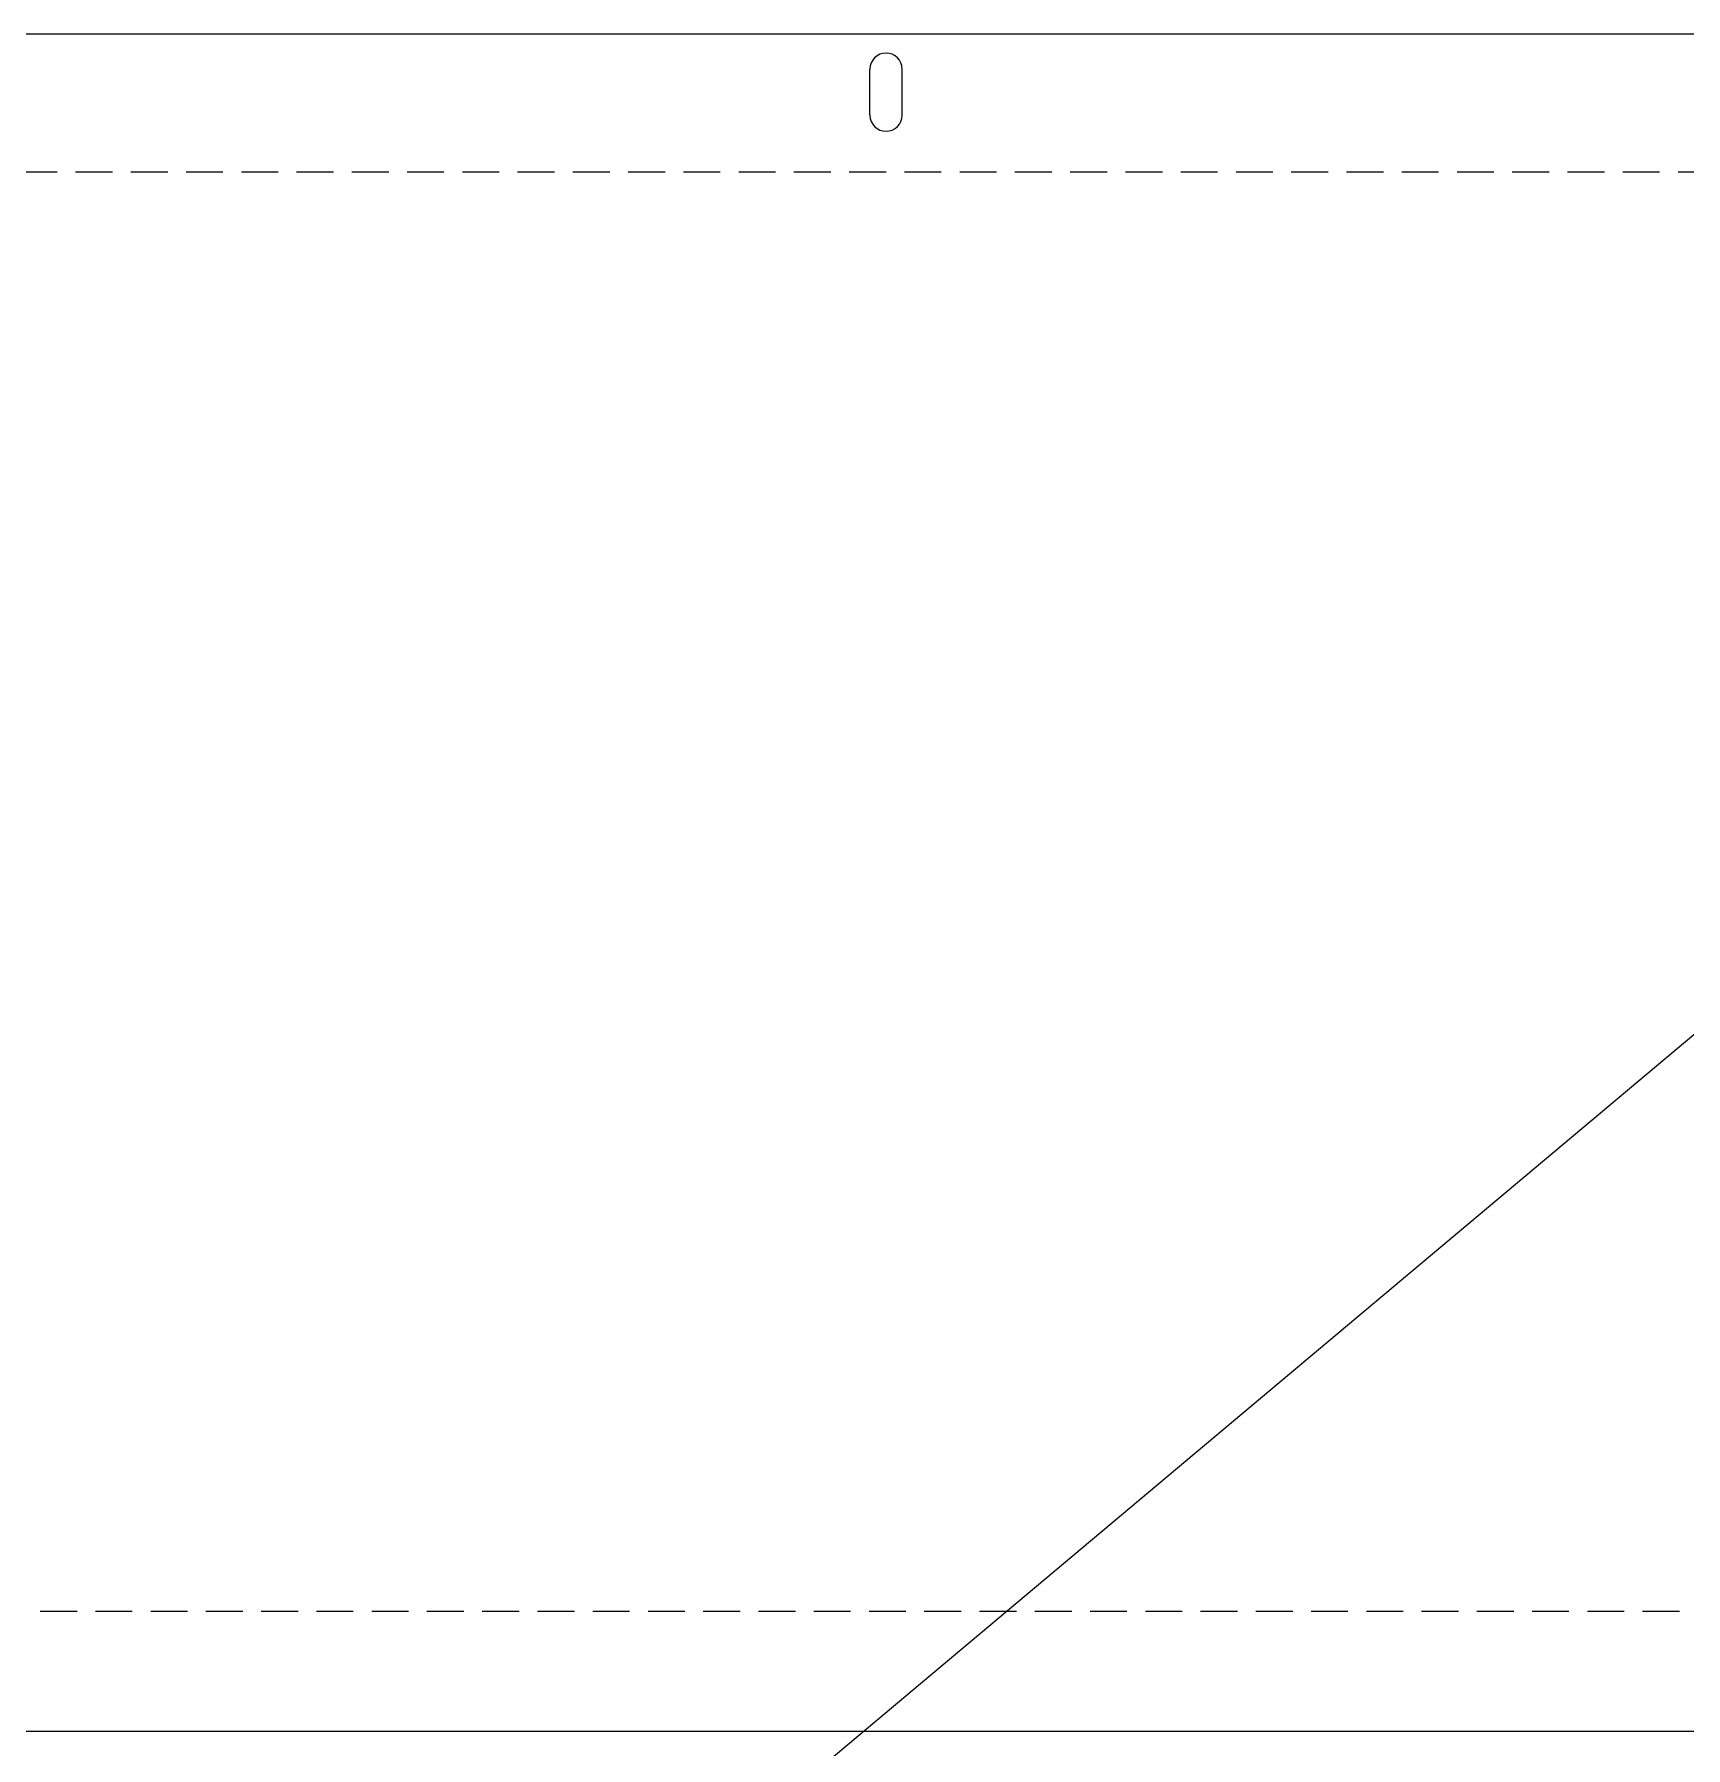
# Model space of a CAD drawing. Extents: x 5 to 1801, y 5 to 2754.
# Drawn here: x 738.6 to 1097.3, y 2254.7 to 2626.9 of the extents above; entities that cross this region are included whole.
import ezdxf

# ---------------------------------------------------------------- set-up
doc = ezdxf.new("R2010")
doc.units = 0
doc.linetypes.add('DASHED', pattern=[12, 8, -4])
for name, color, linetype in [('SMARTNEST_SHEET_10_GEOMETRY', 7, 'CONTINUOUS'), ('SMARTNEST_SHEET_11_GEOMETRY', 7, 'CONTINUOUS'), ('SMARTNEST_SHEET_12_GEOMETRY', 7, 'CONTINUOUS'), ('SMARTNEST_SHEET_13_GEOMETRY', 7, 'CONTINUOUS'), ('SMARTNEST_SHEET_14_GEOMETRY', 7, 'CONTINUOUS'), ('SMARTNEST_SHEET_15_GEOMETRY', 7, 'CONTINUOUS'), ('SMARTNEST_SHEET_16_GEOMETRY', 7, 'CONTINUOUS'), ('SMARTNEST_SHEET_17_GEOMETRY', 7, 'CONTINUOUS'), ('SMARTNEST_SHEET_18_GEOMETRY', 7, 'CONTINUOUS'), ('SMARTNEST_SHEET_19_GEOMETRY', 7, 'CONTINUOUS'), ('SMARTNEST_SHEET_1_BEND', 3, 'DASHED'), ('SMARTNEST_SHEET_1_GEOMETRY', 7, 'CONTINUOUS'), ('SMARTNEST_SHEET_20_GEOMETRY', 7, 'CONTINUOUS'), ('SMARTNEST_SHEET_21_GEOMETRY', 7, 'CONTINUOUS'), ('SMARTNEST_SHEET_22_GEOMETRY', 7, 'CONTINUOUS'), ('SMARTNEST_SHEET_23_GEOMETRY', 7, 'CONTINUOUS'), ('SMARTNEST_SHEET_24_GEOMETRY', 7, 'CONTINUOUS'), ('SMARTNEST_SHEET_25_GEOMETRY', 7, 'CONTINUOUS'), ('SMARTNEST_SHEET_2_BEND', 3, 'DASHED'), ('SMARTNEST_SHEET_2_GEOMETRY', 7, 'CONTINUOUS'), ('SMARTNEST_SHEET_3_BEND', 3, 'DASHED'), ('SMARTNEST_SHEET_3_GEOMETRY', 7, 'CONTINUOUS'), ('SMARTNEST_SHEET_4_BEND', 3, 'DASHED'), ('SMARTNEST_SHEET_4_GEOMETRY', 7, 'CONTINUOUS'), ('SMARTNEST_SHEET_5_BEND', 3, 'DASHED'), ('SMARTNEST_SHEET_5_GEOMETRY', 7, 'CONTINUOUS'), ('SMARTNEST_SHEET_6_BEND', 3, 'DASHED'), ('SMARTNEST_SHEET_6_GEOMETRY', 7, 'CONTINUOUS'), ('SMARTNEST_SHEET_7_BEND', 3, 'DASHED'), ('SMARTNEST_SHEET_7_GEOMETRY', 7, 'CONTINUOUS'), ('SMARTNEST_SHEET_8_BEND', 3, 'DASHED'), ('SMARTNEST_SHEET_8_GEOMETRY', 7, 'CONTINUOUS')]:
    doc.layers.add(name, color=color, linetype=linetype)

msp = doc.modelspace()

# ---------------------------------------------------------------- linework, layer by layer
at = {"layer": 'SMARTNEST_SHEET_10_GEOMETRY', "color": 7, "linetype": 'CONTINUOUS'}
msp.add_line((1288.47, 2568.51), (216.01, 1668.61), dxfattribs=at)
at = {"layer": 'SMARTNEST_SHEET_11_GEOMETRY', "color": 7, "linetype": 'CONTINUOUS'}
msp.add_line((1288.47, 2568.51), (216.01, 1668.61), dxfattribs=at)
at = {"layer": 'SMARTNEST_SHEET_12_GEOMETRY', "color": 7, "linetype": 'CONTINUOUS'}
msp.add_line((1288.47, 2568.51), (216.01, 1668.61), dxfattribs=at)
at = {"layer": 'SMARTNEST_SHEET_13_GEOMETRY', "color": 7, "linetype": 'CONTINUOUS'}
msp.add_line((1288.47, 2568.51), (216.01, 1668.61), dxfattribs=at)
at = {"layer": 'SMARTNEST_SHEET_14_GEOMETRY', "color": 7, "linetype": 'CONTINUOUS'}
msp.add_line((1288.47, 2568.51), (216.01, 1668.61), dxfattribs=at)
at = {"layer": 'SMARTNEST_SHEET_15_GEOMETRY', "color": 7, "linetype": 'CONTINUOUS'}
msp.add_line((1288.47, 2568.51), (216.01, 1668.61), dxfattribs=at)
at = {"layer": 'SMARTNEST_SHEET_16_GEOMETRY', "color": 7, "linetype": 'CONTINUOUS'}
msp.add_line((1288.47, 2568.51), (216.01, 1668.61), dxfattribs=at)
at = {"layer": 'SMARTNEST_SHEET_17_GEOMETRY', "color": 7, "linetype": 'CONTINUOUS'}
msp.add_line((1288.47, 2568.51), (216.01, 1668.61), dxfattribs=at)
at = {"layer": 'SMARTNEST_SHEET_18_GEOMETRY', "color": 7, "linetype": 'CONTINUOUS'}
msp.add_line((1288.47, 2568.51), (216.01, 1668.61), dxfattribs=at)
at = {"layer": 'SMARTNEST_SHEET_19_GEOMETRY', "color": 7, "linetype": 'CONTINUOUS'}
msp.add_line((1288.47, 2568.51), (216.01, 1668.61), dxfattribs=at)
at = {"layer": 'SMARTNEST_SHEET_1_BEND', "color": 7, "linetype": 'DASHED'}
for p, q in [((1223.61, 2596.92), (163.64, 2596.92)), ((31.92, 2284.39), (1104.9, 2284.39))]:
    msp.add_line(p, q, dxfattribs=at)
at = {"layer": 'SMARTNEST_SHEET_1_GEOMETRY', "color": 7, "linetype": 'CONTINUOUS'}
for p, q in [((1218.61, 2626.87), (183.81, 2626.87)), ((920.11, 2609.29), (920.11, 2619.29)), ((927.11, 2609.29), (927.11, 2619.29)), ((1110.96, 2258.25), (54.25, 2258.25))]:
    msp.add_line(p, q, dxfattribs=at)
for centre, start, end in [((923.61, 2619.29), 0, 180), ((923.61, 2609.29), 180, 0)]:
    msp.add_arc(centre, 3.5, start, end, dxfattribs=at)
at = {"layer": 'SMARTNEST_SHEET_20_GEOMETRY', "color": 7, "linetype": 'CONTINUOUS'}
msp.add_line((1288.47, 2568.51), (216.01, 1668.61), dxfattribs=at)
at = {"layer": 'SMARTNEST_SHEET_21_GEOMETRY', "color": 7, "linetype": 'CONTINUOUS'}
msp.add_line((1288.47, 2568.51), (216.01, 1668.61), dxfattribs=at)
at = {"layer": 'SMARTNEST_SHEET_22_GEOMETRY', "color": 7, "linetype": 'CONTINUOUS'}
msp.add_line((1288.47, 2568.51), (216.01, 1668.61), dxfattribs=at)
at = {"layer": 'SMARTNEST_SHEET_23_GEOMETRY', "color": 7, "linetype": 'CONTINUOUS'}
msp.add_line((1288.47, 2568.51), (216.01, 1668.61), dxfattribs=at)
at = {"layer": 'SMARTNEST_SHEET_24_GEOMETRY', "color": 7, "linetype": 'CONTINUOUS'}
msp.add_line((1288.47, 2568.51), (216.01, 1668.61), dxfattribs=at)
at = {"layer": 'SMARTNEST_SHEET_25_GEOMETRY', "color": 7, "linetype": 'CONTINUOUS'}
msp.add_line((1288.47, 2568.51), (216.01, 1668.61), dxfattribs=at)
at = {"layer": 'SMARTNEST_SHEET_2_BEND', "color": 7, "linetype": 'DASHED'}
for p, q in [((1223.61, 2596.92), (163.64, 2596.92)), ((31.92, 2284.39), (1104.9, 2284.39))]:
    msp.add_line(p, q, dxfattribs=at)
at = {"layer": 'SMARTNEST_SHEET_2_GEOMETRY', "color": 7, "linetype": 'CONTINUOUS'}
for p, q in [((1218.61, 2626.87), (183.81, 2626.87)), ((920.11, 2609.29), (920.11, 2619.29)), ((927.11, 2609.29), (927.11, 2619.29)), ((1110.96, 2258.25), (54.25, 2258.25))]:
    msp.add_line(p, q, dxfattribs=at)
for centre, start, end in [((923.61, 2619.29), 0, 180), ((923.61, 2609.29), 180, 0)]:
    msp.add_arc(centre, 3.5, start, end, dxfattribs=at)
at = {"layer": 'SMARTNEST_SHEET_3_BEND', "color": 7, "linetype": 'DASHED'}
for p, q in [((1223.61, 2596.92), (163.64, 2596.92)), ((31.92, 2284.39), (1104.9, 2284.39))]:
    msp.add_line(p, q, dxfattribs=at)
at = {"layer": 'SMARTNEST_SHEET_3_GEOMETRY', "color": 7, "linetype": 'CONTINUOUS'}
for p, q in [((1218.61, 2626.87), (183.81, 2626.87)), ((920.11, 2609.29), (920.11, 2619.29)), ((927.11, 2609.29), (927.11, 2619.29)), ((1110.96, 2258.25), (54.25, 2258.25))]:
    msp.add_line(p, q, dxfattribs=at)
for centre, start, end in [((923.61, 2619.29), 0, 180), ((923.61, 2609.29), 180, 0)]:
    msp.add_arc(centre, 3.5, start, end, dxfattribs=at)
at = {"layer": 'SMARTNEST_SHEET_4_BEND', "color": 7, "linetype": 'DASHED'}
for p, q in [((1223.61, 2596.92), (163.64, 2596.92)), ((31.92, 2284.39), (1104.9, 2284.39))]:
    msp.add_line(p, q, dxfattribs=at)
at = {"layer": 'SMARTNEST_SHEET_4_GEOMETRY', "color": 7, "linetype": 'CONTINUOUS'}
for p, q in [((1218.61, 2626.87), (183.81, 2626.87)), ((920.11, 2609.29), (920.11, 2619.29)), ((927.11, 2609.29), (927.11, 2619.29)), ((1110.96, 2258.25), (54.25, 2258.25))]:
    msp.add_line(p, q, dxfattribs=at)
for centre, start, end in [((923.61, 2619.29), 0, 180), ((923.61, 2609.29), 180, 0)]:
    msp.add_arc(centre, 3.5, start, end, dxfattribs=at)
at = {"layer": 'SMARTNEST_SHEET_5_BEND', "color": 7, "linetype": 'DASHED'}
for p, q in [((1223.61, 2596.92), (163.64, 2596.92)), ((31.92, 2284.39), (1104.9, 2284.39))]:
    msp.add_line(p, q, dxfattribs=at)
at = {"layer": 'SMARTNEST_SHEET_5_GEOMETRY', "color": 7, "linetype": 'CONTINUOUS'}
for p, q in [((1218.61, 2626.87), (183.81, 2626.87)), ((920.11, 2609.29), (920.11, 2619.29)), ((927.11, 2609.29), (927.11, 2619.29)), ((1110.96, 2258.25), (54.25, 2258.25))]:
    msp.add_line(p, q, dxfattribs=at)
for centre, start, end in [((923.61, 2619.29), 0, 180), ((923.61, 2609.29), 180, 0)]:
    msp.add_arc(centre, 3.5, start, end, dxfattribs=at)
at = {"layer": 'SMARTNEST_SHEET_6_BEND', "color": 7, "linetype": 'DASHED'}
for p, q in [((1223.61, 2596.92), (163.64, 2596.92)), ((31.92, 2284.39), (1104.9, 2284.39))]:
    msp.add_line(p, q, dxfattribs=at)
at = {"layer": 'SMARTNEST_SHEET_6_GEOMETRY', "color": 7, "linetype": 'CONTINUOUS'}
for p, q in [((1218.61, 2626.87), (183.81, 2626.87)), ((920.11, 2609.29), (920.11, 2619.29)), ((927.11, 2609.29), (927.11, 2619.29)), ((1110.96, 2258.25), (54.25, 2258.25))]:
    msp.add_line(p, q, dxfattribs=at)
for centre, start, end in [((923.61, 2619.29), 0, 180), ((923.61, 2609.29), 180, 0)]:
    msp.add_arc(centre, 3.5, start, end, dxfattribs=at)
at = {"layer": 'SMARTNEST_SHEET_7_BEND', "color": 7, "linetype": 'DASHED'}
for p, q in [((1223.61, 2596.92), (163.64, 2596.92)), ((31.92, 2284.39), (1104.9, 2284.39))]:
    msp.add_line(p, q, dxfattribs=at)
at = {"layer": 'SMARTNEST_SHEET_7_GEOMETRY', "color": 7, "linetype": 'CONTINUOUS'}
for p, q in [((1218.61, 2626.87), (183.81, 2626.87)), ((920.11, 2609.29), (920.11, 2619.29)), ((927.11, 2609.29), (927.11, 2619.29)), ((1110.96, 2258.25), (54.25, 2258.25))]:
    msp.add_line(p, q, dxfattribs=at)
for centre, start, end in [((923.61, 2619.29), 0, 180), ((923.61, 2609.29), 180, 0)]:
    msp.add_arc(centre, 3.5, start, end, dxfattribs=at)
at = {"layer": 'SMARTNEST_SHEET_8_BEND', "color": 7, "linetype": 'DASHED'}
for p, q in [((1223.61, 2596.92), (163.64, 2596.92)), ((31.92, 2284.39), (1104.9, 2284.39))]:
    msp.add_line(p, q, dxfattribs=at)
at = {"layer": 'SMARTNEST_SHEET_8_GEOMETRY', "color": 7, "linetype": 'CONTINUOUS'}
for p, q in [((1218.61, 2626.87), (183.81, 2626.87)), ((920.11, 2609.29), (920.11, 2619.29)), ((927.11, 2609.29), (927.11, 2619.29)), ((1110.96, 2258.25), (54.25, 2258.25))]:
    msp.add_line(p, q, dxfattribs=at)
for centre, start, end in [((923.61, 2619.29), 0, 180), ((923.61, 2609.29), 180, 0)]:
    msp.add_arc(centre, 3.5, start, end, dxfattribs=at)

doc.saveas('drawing.dxf')
